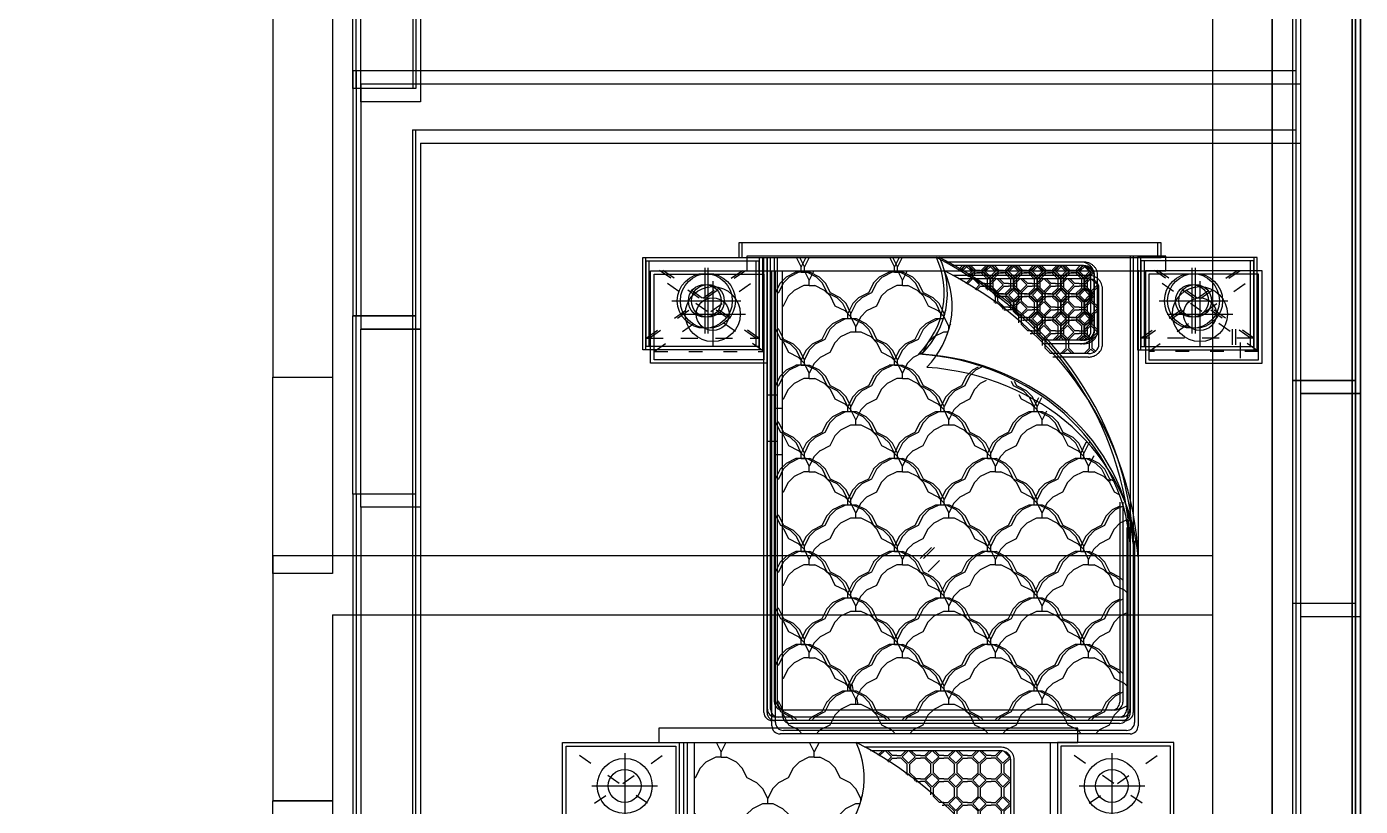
# Model space of a CAD drawing. Header units: inches. Extents: x -3340 to 11630, y -237 to 1425.
# Drawn here: x 133 to 312.5, y 1045.2 to 1150.1 of the extents above; entities that cross this region are included whole.
import ezdxf

# ---------------------------------------------------------------- set-up
doc = ezdxf.new("R2010")
doc.units = ezdxf.units.IN
doc.header["$MEASUREMENT"] = 0
doc.linetypes.add('ACAD_ISO03W100', pattern=[30, 12, -18])

# ---------------------------------------------------------------- blocks, each defined once
blk = doc.blocks.new('A$C029D5C69')
for p, q in [((0.4164, 2.0693), (0.4164, 2.0066)), ((2.2315, 2.0693), (0.4164, 2.0693)), ((2.2315, 2.0066), (2.2315, 2.0693)), ((0, 1.606), (0, 2.0066)), ((0, 2.0066), (0.505, 2.0066)), ((0.0151, 1.6211), (0.0151, 1.9915)), ((0.0151, 1.9915), (0.4899, 1.9915)), ((0.4164, 2.0066), (2.2315, 2.0066)), ((0.4899, 1.9915), (0.4899, 1.6211)), ((0.505, 2.0066), (0.505, 1.606)), ((0.5252, 0.0351), (0.5252, 2.0066)), ((0.5403, 0.0502), (0.5403, 2.0066)), ((0.5706, 0.0805), (0.5706, 2.0066)), ((0.6869, 1.966), (0.6666, 2.0066)), ((0.7072, 2.0066), (0.6869, 1.966)), ((0.6869, 1.9425), (0.6869, 1.966)), ((0.6869, 1.9425), (0.6869, 1.966)), ((1.0902, 1.966), (1.0699, 2.0066)), ((1.1106, 2.0066), (1.0902, 1.966)), ((1.0902, 1.9425), (1.0902, 1.966)), ((1.0902, 1.9425), (1.0902, 1.966)), ((1.8954, 1.9865), (1.3081, 1.9865)), ((1.8954, 1.9713), (1.3339, 1.9713)), ((1.3849, 1.9713), (1.3656, 1.952)), ((1.3945, 1.9713), (1.3714, 1.9483)), ((1.4249, 1.945), (1.3986, 1.9713)), ((1.4288, 1.9507), (1.4081, 1.9713)), ((1.487, 1.9713), (1.4664, 1.9507)), ((1.4966, 1.9713), (1.4703, 1.945)), ((1.527, 1.945), (1.5007, 1.9713)), ((1.5309, 1.9507), (1.5102, 1.9713)), ((1.5891, 1.9713), (1.5685, 1.9507)), ((1.5987, 1.9713), (1.5724, 1.945)), ((1.6291, 1.945), (1.6028, 1.9713)), ((1.633, 1.9507), (1.6123, 1.9713)), ((1.6912, 1.9713), (1.6706, 1.9507)), ((1.7008, 1.9713), (1.6745, 1.945)), ((1.7312, 1.945), (1.7049, 1.9713)), ((1.7351, 1.9507), (1.7144, 1.9713)), ((1.7933, 1.9713), (1.7727, 1.9507)), ((1.8029, 1.9713), (1.7766, 1.945)), ((1.8333, 1.945), (1.807, 1.9713)), ((1.8372, 1.9507), (1.8165, 1.9713)), ((1.8954, 1.9713), (1.8748, 1.9507)), ((1.9043, 1.9707), (1.8787, 1.945)), ((1.9354, 1.945), (1.9114, 1.969)), ((2.1114, 2.0087), (2.1114, 0.0351)), ((2.6479, 2.0066), (2.1429, 2.0066)), ((2.1429, 2.0066), (2.1429, 1.606)), ((2.6328, 1.9915), (2.158, 1.9915)), ((2.158, 1.9915), (2.158, 1.6211)), ((2.6328, 1.6211), (2.6328, 1.9915)), ((2.6479, 1.606), (2.6479, 2.0066)), ((0.2689, 1.9609), (0.2689, 1.6764)), ((0.621, 1.9213), (0.5955, 1.8958)), ((0.6634, 1.9425), (0.621, 1.9213)), ((0.6634, 1.9425), (0.621, 1.9213)), ((0.6869, 1.9425), (0.6634, 1.9425)), ((0.6869, 1.9425), (0.7104, 1.9425)), ((0.7528, 1.9213), (0.7104, 1.9425)), ((0.7528, 1.9213), (0.7104, 1.9425)), ((0.7783, 1.8958), (0.7528, 1.9213)), ((1.0243, 1.9213), (0.9988, 1.8958)), ((1.0668, 1.9425), (1.0244, 1.9213)), ((1.0668, 1.9425), (1.0244, 1.9213)), ((1.0902, 1.9425), (1.0668, 1.9425)), ((1.0902, 1.9425), (1.1137, 1.9425)), ((1.1561, 1.9213), (1.1137, 1.9425)), ((1.1561, 1.9213), (1.1137, 1.9425)), ((1.1816, 1.8958), (1.1561, 1.9213)), ((1.4249, 1.945), (1.4059, 1.926)), ((1.4288, 1.9394), (1.4116, 1.9222)), ((1.4476, 1.9507), (1.4288, 1.9507)), ((1.4288, 1.9393), (1.4476, 1.9393)), ((1.4476, 1.9507), (1.4664, 1.9507)), ((1.4664, 1.9393), (1.4476, 1.9393)), ((1.493, 1.9128), (1.4664, 1.9394)), ((1.4986, 1.9167), (1.4703, 1.945)), ((1.493, 1.8752), (1.493, 1.9128)), ((1.527, 1.945), (1.4986, 1.9167)), ((1.5309, 1.9394), (1.5043, 1.9128)), ((1.5043, 1.8752), (1.5043, 1.9128)), ((1.5497, 1.9507), (1.5309, 1.9507)), ((1.5309, 1.9393), (1.5497, 1.9393)), ((1.5497, 1.9507), (1.5685, 1.9507)), ((1.5685, 1.9393), (1.5497, 1.9393)), ((1.595, 1.9128), (1.5685, 1.9394)), ((1.6007, 1.9167), (1.5724, 1.945)), ((1.595, 1.8752), (1.595, 1.9128)), ((1.6291, 1.945), (1.6007, 1.9167)), ((1.633, 1.9394), (1.6064, 1.9128)), ((1.6064, 1.8752), (1.6064, 1.9128)), ((1.6518, 1.9507), (1.633, 1.9507)), ((1.633, 1.9393), (1.6518, 1.9393)), ((1.6518, 1.9507), (1.6706, 1.9507)), ((1.6706, 1.9393), (1.6518, 1.9393)), ((1.6971, 1.9128), (1.6706, 1.9394)), ((1.7028, 1.9167), (1.6745, 1.945)), ((1.6971, 1.8752), (1.6971, 1.9128)), ((1.7312, 1.945), (1.7028, 1.9167)), ((1.7351, 1.9394), (1.7085, 1.9128)), ((1.7085, 1.8752), (1.7085, 1.9128)), ((1.7539, 1.9507), (1.7351, 1.9507)), ((1.7351, 1.9393), (1.7539, 1.9393)), ((1.7539, 1.9507), (1.7727, 1.9507)), ((1.7727, 1.9393), (1.7539, 1.9393)), ((1.7992, 1.9128), (1.7727, 1.9394)), ((1.8049, 1.9167), (1.7766, 1.945)), ((1.7992, 1.8752), (1.7992, 1.9128)), ((1.8333, 1.945), (1.8049, 1.9167)), ((1.8372, 1.9394), (1.8106, 1.9128)), ((1.8106, 1.8752), (1.8106, 1.9128)), ((1.856, 1.9507), (1.8372, 1.9507)), ((1.8372, 1.9393), (1.856, 1.9393)), ((1.856, 1.9507), (1.8748, 1.9507)), ((1.8748, 1.9393), (1.856, 1.9393)), ((1.9013, 1.9128), (1.8748, 1.9394)), ((1.907, 1.9167), (1.8787, 1.945)), ((1.9013, 1.8752), (1.9013, 1.9128)), ((1.9354, 1.945), (1.907, 1.9167)), ((1.9393, 1.9394), (1.9127, 1.9128)), ((1.9127, 1.8752), (1.9127, 1.9128)), ((1.9393, 1.9393), (1.9404, 1.9393)), ((1.9414, 1.688), (1.9414, 1.931)), ((1.9565, 1.688), (1.9565, 1.931)), ((2.379, 1.9609), (2.379, 1.6764)), ((0.5743, 1.8534), (0.5706, 1.8515)), ((0.5743, 1.8534), (0.5706, 1.8515)), ((0.5955, 1.8958), (0.5743, 1.8534)), ((0.7995, 1.8534), (0.7783, 1.8958)), ((0.8419, 1.8322), (0.7995, 1.8534)), ((0.8419, 1.8322), (0.7995, 1.8534)), ((0.9777, 1.8534), (0.9353, 1.8322)), ((0.9777, 1.8534), (0.9353, 1.8322)), ((0.9989, 1.8958), (0.9777, 1.8534)), ((1.2028, 1.8534), (1.1816, 1.8958)), ((1.2452, 1.8322), (1.2028, 1.8534)), ((1.2452, 1.8322), (1.2028, 1.8534)), ((1.493, 1.8752), (1.4867, 1.869)), ((1.4986, 1.8713), (1.4922, 1.8648)), ((1.527, 1.8429), (1.4986, 1.8713)), ((1.5309, 1.8486), (1.5043, 1.8752)), ((1.5497, 1.8486), (1.5309, 1.8486)), ((1.5497, 1.8486), (1.5685, 1.8486)), ((1.595, 1.8752), (1.5685, 1.8486)), ((1.6007, 1.8713), (1.5724, 1.8429)), ((1.6291, 1.8429), (1.6007, 1.8713)), ((1.633, 1.8486), (1.6064, 1.8752)), ((1.6518, 1.8486), (1.633, 1.8486)), ((1.6518, 1.8486), (1.6706, 1.8486)), ((1.6971, 1.8752), (1.6706, 1.8486)), ((1.7028, 1.8713), (1.6745, 1.8429)), ((1.7312, 1.8429), (1.7028, 1.8713)), ((1.7351, 1.8486), (1.7085, 1.8752)), ((1.7539, 1.8486), (1.7351, 1.8486)), ((1.7539, 1.8486), (1.7727, 1.8486)), ((1.7992, 1.8752), (1.7727, 1.8486)), ((1.8049, 1.8713), (1.7766, 1.8429)), ((1.8333, 1.8429), (1.8049, 1.8713)), ((1.8372, 1.8486), (1.8106, 1.8752)), ((1.856, 1.8486), (1.8372, 1.8486)), ((1.856, 1.8486), (1.8748, 1.8486)), ((1.9013, 1.8752), (1.8748, 1.8486)), ((1.907, 1.8713), (1.8787, 1.8429)), ((1.9354, 1.8429), (1.907, 1.8713)), ((1.9393, 1.8486), (1.9127, 1.8752)), ((1.9414, 1.8486), (1.9393, 1.8486)), ((0.1267, 1.8186), (0.4111, 1.8186)), ((0.8674, 1.8067), (0.8419, 1.8322)), ((0.8886, 1.7643), (0.8674, 1.8067)), ((0.9098, 1.8067), (0.8886, 1.7643)), ((0.9352, 1.8322), (0.9097, 1.8067)), ((1.2707, 1.8067), (1.2452, 1.8322)), ((1.2919, 1.7643), (1.2707, 1.8067)), ((1.527, 1.8429), (1.5242, 1.8401)), ((1.5309, 1.8373), (1.5295, 1.8359)), ((1.5309, 1.8373), (1.5497, 1.8373)), ((1.5685, 1.8373), (1.5497, 1.8373)), ((1.595, 1.8107), (1.5685, 1.8373)), ((1.6007, 1.8146), (1.5724, 1.8429)), ((1.595, 1.7806), (1.595, 1.8107)), ((1.6291, 1.8429), (1.6007, 1.8146)), ((1.633, 1.8373), (1.6064, 1.8107)), ((1.6064, 1.7731), (1.6064, 1.8107)), ((1.633, 1.8373), (1.6518, 1.8373)), ((1.6706, 1.8373), (1.6518, 1.8373)), ((1.6971, 1.8107), (1.6706, 1.8373)), ((1.7028, 1.8146), (1.6745, 1.8429)), ((1.6971, 1.7731), (1.6971, 1.8107)), ((1.7312, 1.8429), (1.7028, 1.8146)), ((1.7351, 1.8373), (1.7085, 1.8107)), ((1.7085, 1.7731), (1.7085, 1.8107)), ((1.7351, 1.8373), (1.7539, 1.8373)), ((1.7727, 1.8373), (1.7539, 1.8373)), ((1.7992, 1.8107), (1.7727, 1.8373)), ((1.8049, 1.8146), (1.7766, 1.8429)), ((1.7992, 1.7731), (1.7992, 1.8107)), ((1.8333, 1.8429), (1.8049, 1.8146)), ((1.8372, 1.8373), (1.8106, 1.8107)), ((1.8106, 1.7731), (1.8106, 1.8107)), ((1.8372, 1.8373), (1.856, 1.8373)), ((1.8748, 1.8373), (1.856, 1.8373)), ((1.9013, 1.8107), (1.8748, 1.8373)), ((1.907, 1.8146), (1.8787, 1.8429)), ((1.9013, 1.7731), (1.9013, 1.8107)), ((1.9354, 1.8429), (1.907, 1.8146)), ((1.9393, 1.8373), (1.9127, 1.8107)), ((1.9127, 1.7731), (1.9127, 1.8107)), ((1.9393, 1.8373), (1.9414, 1.8373)), ((2.2367, 1.8186), (2.5212, 1.8186)), ((0.8651, 1.7408), (0.8227, 1.7196)), ((0.8651, 1.7408), (0.8227, 1.7196)), ((0.912, 1.7408), (0.8651, 1.7408)), ((0.8886, 1.7408), (0.8886, 1.7643)), ((0.9544, 1.7196), (0.912, 1.7408)), ((0.9544, 1.7196), (0.912, 1.7408)), ((1.2684, 1.7408), (1.226, 1.7196)), ((1.2684, 1.7408), (1.226, 1.7196)), ((1.2885, 1.7408), (1.2684, 1.7408)), ((1.2981, 1.7768), (1.2919, 1.7643)), ((1.2919, 1.7519), (1.2919, 1.7643)), ((1.633, 1.7465), (1.6064, 1.7731)), ((1.6518, 1.7465), (1.633, 1.7465)), ((1.6443, 1.7352), (1.6518, 1.7352)), ((1.6518, 1.7465), (1.6706, 1.7465)), ((1.6706, 1.7352), (1.6518, 1.7352)), ((1.6971, 1.7731), (1.6706, 1.7465)), ((1.6971, 1.7086), (1.6706, 1.7352)), ((1.7028, 1.7692), (1.6745, 1.7408)), ((1.7028, 1.7125), (1.6745, 1.7408)), ((1.7312, 1.7408), (1.7028, 1.7692)), ((1.7312, 1.7408), (1.7028, 1.7125)), ((1.7351, 1.7465), (1.7085, 1.7731)), ((1.7351, 1.7352), (1.7085, 1.7086)), ((1.7539, 1.7465), (1.7351, 1.7465)), ((1.7351, 1.7352), (1.7539, 1.7352)), ((1.7539, 1.7465), (1.7727, 1.7465)), ((1.7727, 1.7352), (1.7539, 1.7352)), ((1.7992, 1.7731), (1.7727, 1.7465)), ((1.7992, 1.7086), (1.7727, 1.7352)), ((1.8049, 1.7692), (1.7766, 1.7408)), ((1.8049, 1.7125), (1.7766, 1.7408)), ((1.8333, 1.7408), (1.8049, 1.7692)), ((1.8333, 1.7408), (1.8049, 1.7125)), ((1.8372, 1.7465), (1.8106, 1.7731)), ((1.8372, 1.7352), (1.8106, 1.7086)), ((1.856, 1.7465), (1.8372, 1.7465)), ((1.8372, 1.7352), (1.856, 1.7352)), ((1.856, 1.7465), (1.8748, 1.7465)), ((1.8748, 1.7352), (1.856, 1.7352)), ((1.9013, 1.7731), (1.8748, 1.7465)), ((1.9013, 1.7086), (1.8748, 1.7352)), ((1.907, 1.7692), (1.8787, 1.7408)), ((1.907, 1.7125), (1.8787, 1.7408)), ((1.9354, 1.7408), (1.907, 1.7692)), ((1.9354, 1.7408), (1.907, 1.7125)), ((1.9393, 1.7465), (1.9127, 1.7731)), ((1.9393, 1.7352), (1.9127, 1.7086)), ((1.9414, 1.7465), (1.9393, 1.7465)), ((1.9393, 1.7352), (1.9414, 1.7352)), ((0.5766, 1.6941), (0.5706, 1.7002)), ((0.5978, 1.6517), (0.5766, 1.6941)), ((0.7972, 1.6941), (0.776, 1.6517)), ((0.8227, 1.7196), (0.7972, 1.6941)), ((0.98, 1.6941), (0.9545, 1.7196)), ((1.0011, 1.6517), (0.9799, 1.6941)), ((1.2005, 1.6941), (1.1793, 1.6517)), ((1.226, 1.7196), (1.2005, 1.6941)), ((1.6971, 1.682), (1.6971, 1.7086)), ((1.7085, 1.671), (1.7085, 1.7086)), ((1.7992, 1.671), (1.7992, 1.7086)), ((1.8106, 1.671), (1.8106, 1.7086)), ((1.9013, 1.671), (1.9013, 1.7086)), ((1.9127, 1.671), (1.9127, 1.7086)), ((2.5551, 1.6275), (2.5551, 1.696)), ((0.4899, 1.6211), (0.0151, 1.6211)), ((0.6402, 1.6305), (0.5978, 1.6517)), ((0.6402, 1.6305), (0.5978, 1.6517)), ((0.6657, 1.605), (0.6402, 1.6305)), ((0.7336, 1.6305), (0.7081, 1.605)), ((0.776, 1.6517), (0.7336, 1.6305)), ((0.776, 1.6517), (0.7336, 1.6305)), ((1.0435, 1.6305), (1.0011, 1.6517)), ((1.0435, 1.6305), (1.0011, 1.6517)), ((1.0691, 1.605), (1.0436, 1.6305)), ((1.1369, 1.6305), (1.1114, 1.605)), ((1.1793, 1.6517), (1.1369, 1.6305)), ((1.1793, 1.6517), (1.1369, 1.6305)), ((1.7318, 1.6477), (1.7085, 1.671)), ((1.8961, 1.6477), (1.7289, 1.6477)), ((1.8961, 1.6325), (1.7422, 1.6325)), ((1.7992, 1.671), (1.7759, 1.6477)), ((1.8049, 1.6671), (1.7855, 1.6477)), ((1.8244, 1.6477), (1.8049, 1.6671)), ((1.8339, 1.6477), (1.8106, 1.671)), ((1.9013, 1.671), (1.878, 1.6477)), ((1.907, 1.6671), (1.8876, 1.6477)), ((1.9202, 1.6539), (1.907, 1.6671)), ((1.926, 1.6577), (1.9127, 1.671)), ((2.158, 1.6211), (2.6328, 1.6211)), ((0.505, 1.606), (0, 1.606)), ((0.6869, 1.5626), (0.6657, 1.605)), ((0.7081, 1.605), (0.6869, 1.5626)), ((0.6869, 1.5392), (0.6869, 1.5626)), ((0.6869, 1.5392), (0.6869, 1.5626)), ((1.0902, 1.5626), (1.069, 1.605)), ((1.1114, 1.605), (1.0902, 1.5626)), ((1.0902, 1.5392), (1.0902, 1.5626)), ((1.0902, 1.5392), (1.0902, 1.5626)), ((2.1429, 1.606), (2.6479, 1.606)), ((0.621, 1.5179), (0.5955, 1.4924)), ((0.6634, 1.5391), (0.621, 1.5179)), ((0.6634, 1.5391), (0.621, 1.5179)), ((0.6869, 1.5392), (0.6634, 1.5392)), ((0.6869, 1.5392), (0.7104, 1.5392)), ((0.7528, 1.5179), (0.7104, 1.5391)), ((0.7528, 1.5179), (0.7104, 1.5391)), ((0.7783, 1.4924), (0.7528, 1.5179)), ((1.0243, 1.5179), (0.9988, 1.4924)), ((1.0668, 1.5391), (1.0244, 1.5179)), ((1.0668, 1.5391), (1.0244, 1.5179)), ((1.0902, 1.5392), (1.0668, 1.5392)), ((1.0902, 1.5392), (1.1137, 1.5392)), ((1.1561, 1.5179), (1.1137, 1.5391)), ((1.1561, 1.5179), (1.1137, 1.5391)), ((1.1816, 1.4924), (1.1561, 1.5179)), ((1.4277, 1.5179), (1.4022, 1.4924)), ((1.4534, 1.5308), (1.4277, 1.5179)), ((1.4534, 1.5308), (1.4277, 1.5179)), ((0.5743, 1.45), (0.5706, 1.4481)), ((0.5743, 1.45), (0.5706, 1.4481)), ((0.5955, 1.4925), (0.5743, 1.4501)), ((0.7995, 1.4501), (0.7783, 1.4925)), ((0.8419, 1.4288), (0.7995, 1.45)), ((0.8419, 1.4288), (0.7995, 1.45)), ((0.9777, 1.45), (0.9353, 1.4288)), ((0.9777, 1.45), (0.9353, 1.4288)), ((0.9989, 1.4925), (0.9777, 1.4501)), ((1.2028, 1.4501), (1.1816, 1.4925)), ((1.2452, 1.4288), (1.2028, 1.45)), ((1.2452, 1.4288), (1.2028, 1.45)), ((1.381, 1.45), (1.3386, 1.4288)), ((1.381, 1.45), (1.3386, 1.4288)), ((1.4022, 1.4925), (1.381, 1.4501)), ((1.6062, 1.4501), (1.5966, 1.4692)), ((1.6486, 1.4288), (1.6062, 1.45)), ((1.6486, 1.4288), (1.6062, 1.45)), ((0.5403, 1.4117), (0.5706, 1.4117)), ((0.8674, 1.4033), (0.8419, 1.4288)), ((0.8886, 1.361), (0.8674, 1.4034)), ((0.9098, 1.4034), (0.8886, 1.361)), ((0.9352, 1.4288), (0.9097, 1.4033)), ((1.2707, 1.4033), (1.2452, 1.4288)), ((1.2919, 1.361), (1.2707, 1.4034)), ((1.3131, 1.4034), (1.2919, 1.361)), ((1.3386, 1.4288), (1.3131, 1.4033)), ((1.6741, 1.4033), (1.6486, 1.4288)), ((1.6953, 1.361), (1.6741, 1.4034)), ((1.714, 1.3984), (1.6953, 1.361)), ((0.8651, 1.3374), (0.8227, 1.3162)), ((0.8651, 1.3374), (0.8227, 1.3162)), ((0.912, 1.3375), (0.8651, 1.3375)), ((0.8886, 1.3375), (0.8886, 1.3609)), ((0.9544, 1.3162), (0.912, 1.3374)), ((0.9544, 1.3162), (0.912, 1.3374)), ((1.2684, 1.3374), (1.226, 1.3162)), ((1.2684, 1.3374), (1.226, 1.3162)), ((1.3154, 1.3375), (1.2684, 1.3375)), ((1.2919, 1.3375), (1.2919, 1.3609)), ((1.3578, 1.3162), (1.3154, 1.3374)), ((1.3578, 1.3162), (1.3154, 1.3374)), ((1.6718, 1.3374), (1.6294, 1.3162)), ((1.6718, 1.3374), (1.6294, 1.3162)), ((1.7187, 1.3375), (1.6718, 1.3375)), ((1.6953, 1.3375), (1.6953, 1.3609)), ((1.7611, 1.3162), (1.7187, 1.3374)), ((1.7611, 1.3162), (1.7187, 1.3374)), ((0.5766, 1.2908), (0.5706, 1.2968)), ((0.5978, 1.2484), (0.5766, 1.2908)), ((0.7972, 1.2908), (0.776, 1.2484)), ((0.8227, 1.3163), (0.7972, 1.2908)), ((0.98, 1.2908), (0.9545, 1.3163)), ((1.0011, 1.2484), (0.9799, 1.2908)), ((1.2005, 1.2908), (1.1793, 1.2484)), ((1.226, 1.3163), (1.2005, 1.2908)), ((1.3833, 1.2908), (1.3578, 1.3163)), ((1.4045, 1.2484), (1.3833, 1.2908)), ((1.6039, 1.2908), (1.5827, 1.2484)), ((1.6294, 1.3163), (1.6039, 1.2908)), ((1.7867, 1.2908), (1.7611, 1.3163)), ((1.8078, 1.2484), (1.7866, 1.2908)), ((0.6402, 1.2271), (0.5978, 1.2483)), ((0.6402, 1.2271), (0.5978, 1.2483)), ((0.6657, 1.2017), (0.6402, 1.2272)), ((0.7336, 1.2272), (0.7081, 1.2017)), ((0.776, 1.2483), (0.7336, 1.2271)), ((0.776, 1.2483), (0.7336, 1.2271)), ((1.0435, 1.2271), (1.0011, 1.2483)), ((1.0435, 1.2271), (1.0011, 1.2483)), ((1.0691, 1.2017), (1.0436, 1.2272)), ((1.1369, 1.2272), (1.1114, 1.2017)), ((1.1793, 1.2483), (1.1369, 1.2271)), ((1.1793, 1.2483), (1.1369, 1.2271)), ((1.4469, 1.2271), (1.4045, 1.2483)), ((1.4469, 1.2271), (1.4045, 1.2483)), ((1.4724, 1.2017), (1.4469, 1.2272)), ((1.5403, 1.2272), (1.5148, 1.2017)), ((1.5827, 1.2483), (1.5403, 1.2271)), ((1.5827, 1.2483), (1.5403, 1.2271)), ((1.8502, 1.2271), (1.8078, 1.2483)), ((1.8502, 1.2271), (1.8078, 1.2483)), ((1.8758, 1.2017), (1.8503, 1.2272)), ((0.5403, 1.21), (0.5706, 1.21)), ((0.6869, 1.1593), (0.6657, 1.2017)), ((0.7081, 1.2017), (0.6869, 1.1593)), ((0.6869, 1.1358), (0.6869, 1.1593)), ((0.6869, 1.1358), (0.6869, 1.1593)), ((1.0902, 1.1593), (1.069, 1.2017)), ((1.1114, 1.2017), (1.0902, 1.1593)), ((1.0902, 1.1358), (1.0902, 1.1593)), ((1.0902, 1.1358), (1.0902, 1.1593)), ((1.4936, 1.1593), (1.4724, 1.2017)), ((1.5148, 1.2017), (1.4936, 1.1593)), ((1.4936, 1.1358), (1.4936, 1.1593)), ((1.4936, 1.1358), (1.4936, 1.1593)), ((1.8969, 1.1593), (1.8757, 1.2017)), ((1.9181, 1.2017), (1.8969, 1.1593)), ((1.8969, 1.1358), (1.8969, 1.1593)), ((1.8969, 1.1358), (1.8969, 1.1593)), ((1.9215, 1.2051), (1.9181, 1.2017)), ((0.621, 1.1146), (0.5955, 1.0891)), ((0.6634, 1.1358), (0.621, 1.1146)), ((0.6634, 1.1358), (0.621, 1.1146)), ((0.6869, 1.1358), (0.6634, 1.1358)), ((0.6869, 1.1358), (0.7104, 1.1358)), ((0.7528, 1.1146), (0.7104, 1.1358)), ((0.7528, 1.1146), (0.7104, 1.1358)), ((0.7783, 1.0891), (0.7528, 1.1146)), ((1.0243, 1.1146), (0.9988, 1.0891)), ((1.0668, 1.1358), (1.0244, 1.1146)), ((1.0668, 1.1358), (1.0244, 1.1146)), ((1.0902, 1.1358), (1.0668, 1.1358)), ((1.0902, 1.1358), (1.1137, 1.1358)), ((1.1561, 1.1146), (1.1137, 1.1358)), ((1.1561, 1.1146), (1.1137, 1.1358)), ((1.1816, 1.0891), (1.1561, 1.1146)), ((1.4277, 1.1146), (1.4022, 1.0891)), ((1.4701, 1.1358), (1.4277, 1.1146)), ((1.4701, 1.1358), (1.4277, 1.1146)), ((1.4936, 1.1358), (1.4701, 1.1358)), ((1.4936, 1.1358), (1.5171, 1.1358)), ((1.5595, 1.1146), (1.5171, 1.1358)), ((1.5595, 1.1146), (1.5171, 1.1358)), ((1.585, 1.0891), (1.5595, 1.1146)), ((1.831, 1.1146), (1.8055, 1.0891)), ((1.8735, 1.1358), (1.8311, 1.1146)), ((1.8735, 1.1358), (1.8311, 1.1146)), ((1.8969, 1.1358), (1.8735, 1.1358)), ((1.8969, 1.1358), (1.9204, 1.1358)), ((1.9628, 1.1146), (1.9204, 1.1358)), ((1.9628, 1.1146), (1.9204, 1.1358)), ((1.9883, 1.0891), (1.9628, 1.1146)), ((0.5743, 1.0467), (0.5706, 1.0448)), ((0.5743, 1.0467), (0.5706, 1.0448)), ((0.5955, 1.0891), (0.5743, 1.0467)), ((0.7995, 1.0467), (0.7783, 1.0891)), ((0.8419, 1.0255), (0.7995, 1.0467)), ((0.8419, 1.0255), (0.7995, 1.0467)), ((0.9777, 1.0467), (0.9353, 1.0255)), ((0.9777, 1.0467), (0.9353, 1.0255)), ((0.9989, 1.0891), (0.9777, 1.0467)), ((1.2028, 1.0467), (1.1816, 1.0891)), ((1.2452, 1.0255), (1.2028, 1.0467)), ((1.2452, 1.0255), (1.2028, 1.0467)), ((1.381, 1.0467), (1.3386, 1.0255)), ((1.381, 1.0467), (1.3386, 1.0255)), ((1.4022, 1.0891), (1.381, 1.0467)), ((1.6062, 1.0467), (1.585, 1.0891)), ((1.6486, 1.0255), (1.6062, 1.0467)), ((1.6486, 1.0255), (1.6062, 1.0467)), ((1.7844, 1.0467), (1.742, 1.0255)), ((1.7844, 1.0467), (1.742, 1.0255)), ((1.8056, 1.0891), (1.7844, 1.0467)), ((2.0095, 1.0467), (1.9883, 1.0891)), ((2.0276, 1.0376), (2.0095, 1.0467)), ((2.0276, 1.0376), (2.0095, 1.0467)), ((0.8674, 1), (0.8419, 1.0255)), ((0.8886, 0.9576), (0.8674, 1)), ((0.9098, 1), (0.8886, 0.9576)), ((0.9352, 1.0255), (0.9097, 1)), ((1.2707, 1), (1.2452, 1.0255)), ((1.2919, 0.9576), (1.2707, 1)), ((1.3131, 1), (1.2919, 0.9576)), ((1.3386, 1.0255), (1.3131, 1)), ((1.6741, 1), (1.6486, 1.0255)), ((1.6953, 0.9576), (1.6741, 1)), ((1.7165, 1), (1.6953, 0.9576)), ((1.7419, 1.0255), (1.7164, 1)), ((0.8651, 0.9341), (0.8227, 0.9129)), ((0.8651, 0.9341), (0.8227, 0.9129)), ((0.912, 0.9341), (0.8651, 0.9341)), ((0.8886, 0.9341), (0.8886, 0.9576)), ((0.9544, 0.9129), (0.912, 0.9341)), ((0.9544, 0.9129), (0.912, 0.9341)), ((1.2684, 0.9341), (1.226, 0.9129)), ((1.2684, 0.9341), (1.226, 0.9129)), ((1.3154, 0.9341), (1.2684, 0.9341)), ((1.2919, 0.9341), (1.2919, 0.9576)), ((1.3578, 0.9129), (1.3154, 0.9341)), ((1.3578, 0.9129), (1.3154, 0.9341)), ((1.6718, 0.9341), (1.6294, 0.9129)), ((1.6718, 0.9341), (1.6294, 0.9129)), ((1.7187, 0.9341), (1.6718, 0.9341)), ((1.6953, 0.9341), (1.6953, 0.9576)), ((1.7611, 0.9129), (1.7187, 0.9341)), ((1.7611, 0.9129), (1.7187, 0.9341)), ((2.066, 0.9295), (2.0327, 0.9129)), ((2.066, 0.9295), (2.0327, 0.9129)), ((2.066, 0.9457), (2.066, 0.0805)), ((0.5766, 0.8874), (0.5706, 0.8935)), ((0.5978, 0.845), (0.5766, 0.8874)), ((0.7972, 0.8874), (0.776, 0.845)), ((0.8227, 0.9129), (0.7972, 0.8874)), ((0.98, 0.8874), (0.9545, 0.9129)), ((1.0011, 0.845), (0.9799, 0.8874)), ((1.2005, 0.8874), (1.1793, 0.845)), ((1.226, 0.9129), (1.2005, 0.8874)), ((1.3833, 0.8874), (1.3578, 0.9129)), ((1.4045, 0.845), (1.3833, 0.8874)), ((1.6039, 0.8874), (1.5827, 0.845)), ((1.6294, 0.9129), (1.6039, 0.8874)), ((1.7867, 0.8874), (1.7611, 0.9129)), ((1.8078, 0.845), (1.7866, 0.8874)), ((2.0072, 0.8874), (1.986, 0.845)), ((2.0327, 0.9129), (2.0072, 0.8874)), ((0.6402, 0.8238), (0.5978, 0.845)), ((0.6402, 0.8238), (0.5978, 0.845)), ((0.6657, 0.7983), (0.6402, 0.8238)), ((0.7336, 0.8238), (0.7081, 0.7983)), ((0.776, 0.845), (0.7336, 0.8238)), ((0.776, 0.845), (0.7336, 0.8238)), ((1.0435, 0.8238), (1.0011, 0.845)), ((1.0435, 0.8238), (1.0011, 0.845)), ((1.0691, 0.7983), (1.0436, 0.8238)), ((1.1369, 0.8238), (1.1114, 0.7983)), ((1.1793, 0.845), (1.1369, 0.8238)), ((1.1793, 0.845), (1.1369, 0.8238)), ((1.4469, 0.8238), (1.4045, 0.845)), ((1.4469, 0.8238), (1.4045, 0.845)), ((1.4724, 0.7983), (1.4469, 0.8238)), ((1.5403, 0.8238), (1.5148, 0.7983)), ((1.5827, 0.845), (1.5403, 0.8238)), ((1.5827, 0.845), (1.5403, 0.8238)), ((1.8502, 0.8238), (1.8078, 0.845)), ((1.8502, 0.8238), (1.8078, 0.845)), ((1.8758, 0.7983), (1.8503, 0.8238)), ((1.9436, 0.8238), (1.9181, 0.7983)), ((1.986, 0.845), (1.9436, 0.8238)), ((1.986, 0.845), (1.9436, 0.8238)), ((2.0962, 0.8369), (2.0962, 0.0502)), ((0.6869, 0.7559), (0.6657, 0.7983)), ((0.7081, 0.7983), (0.6869, 0.7559)), ((0.6869, 0.7325), (0.6869, 0.7559)), ((0.6869, 0.7325), (0.6869, 0.7559)), ((1.0902, 0.7559), (1.069, 0.7983)), ((1.1114, 0.7983), (1.0902, 0.7559)), ((1.0902, 0.7325), (1.0902, 0.7559)), ((1.0902, 0.7325), (1.0902, 0.7559)), ((1.4936, 0.7559), (1.4724, 0.7983)), ((1.5148, 0.7983), (1.4936, 0.7559)), ((1.4936, 0.7325), (1.4936, 0.7559)), ((1.4936, 0.7325), (1.4936, 0.7559)), ((1.8969, 0.7559), (1.8757, 0.7983)), ((1.9181, 0.7983), (1.8969, 0.7559)), ((1.8969, 0.7325), (1.8969, 0.7559)), ((1.8969, 0.7325), (1.8969, 0.7559)), ((0.621, 0.7113), (0.5955, 0.6858)), ((0.6634, 0.7324), (0.621, 0.7112)), ((0.6634, 0.7324), (0.621, 0.7112)), ((0.6869, 0.7325), (0.6634, 0.7325)), ((0.6869, 0.7325), (0.7104, 0.7325)), ((0.7528, 0.7112), (0.7104, 0.7324)), ((0.7528, 0.7112), (0.7104, 0.7324)), ((0.7783, 0.6858), (0.7528, 0.7113)), ((1.0243, 0.7113), (0.9988, 0.6858)), ((1.0668, 0.7324), (1.0244, 0.7112)), ((1.0668, 0.7324), (1.0244, 0.7112)), ((1.0902, 0.7325), (1.0668, 0.7325)), ((1.0902, 0.7325), (1.1137, 0.7325)), ((1.1561, 0.7112), (1.1137, 0.7324)), ((1.1561, 0.7112), (1.1137, 0.7324)), ((1.1816, 0.6858), (1.1561, 0.7113)), ((1.2024, 0.7028), (1.2503, 0.7507)), ((1.4277, 0.7113), (1.4022, 0.6858)), ((1.4701, 0.7324), (1.4277, 0.7112)), ((1.4701, 0.7324), (1.4277, 0.7112)), ((1.4936, 0.7325), (1.4701, 0.7325)), ((1.4936, 0.7325), (1.5171, 0.7325)), ((1.5595, 0.7112), (1.5171, 0.7324)), ((1.5595, 0.7112), (1.5171, 0.7324)), ((1.585, 0.6858), (1.5595, 0.7113)), ((1.831, 0.7113), (1.8055, 0.6858)), ((1.8735, 0.7324), (1.8311, 0.7112)), ((1.8735, 0.7324), (1.8311, 0.7112)), ((1.8969, 0.7325), (1.8735, 0.7325)), ((1.8969, 0.7325), (1.9204, 0.7325)), ((1.9628, 0.7112), (1.9204, 0.7324)), ((1.9628, 0.7112), (1.9204, 0.7324)), ((1.9883, 0.6858), (1.9628, 0.7113)), ((0.5743, 0.6433), (0.5706, 0.6414)), ((0.5743, 0.6433), (0.5706, 0.6414)), ((0.5955, 0.6858), (0.5743, 0.6434)), ((0.7995, 0.6434), (0.7783, 0.6858)), ((0.8419, 0.6221), (0.7995, 0.6433)), ((0.8419, 0.6221), (0.7995, 0.6433)), ((0.9777, 0.6433), (0.9353, 0.6221)), ((0.9777, 0.6433), (0.9353, 0.6221)), ((0.9989, 0.6858), (0.9777, 0.6434)), ((1.2028, 0.6434), (1.1816, 0.6858)), ((1.2452, 0.6221), (1.2028, 0.6433)), ((1.2452, 0.6221), (1.2028, 0.6433)), ((1.381, 0.6433), (1.3386, 0.6221)), ((1.381, 0.6433), (1.3386, 0.6221)), ((1.4022, 0.6858), (1.381, 0.6434)), ((1.6062, 0.6434), (1.585, 0.6858)), ((1.6486, 0.6221), (1.6062, 0.6433)), ((1.6486, 0.6221), (1.6062, 0.6433)), ((1.7844, 0.6433), (1.742, 0.6221)), ((1.7844, 0.6433), (1.742, 0.6221)), ((1.8056, 0.6858), (1.7844, 0.6434)), ((2.0095, 0.6434), (1.9883, 0.6858)), ((2.0519, 0.6221), (2.0095, 0.6433)), ((2.0519, 0.6221), (2.0095, 0.6433)), ((0.8674, 0.5967), (0.8419, 0.6222)), ((0.8886, 0.5543), (0.8674, 0.5967)), ((0.9098, 0.5967), (0.8886, 0.5543)), ((0.9352, 0.6222), (0.9097, 0.5967)), ((1.2707, 0.5967), (1.2452, 0.6222)), ((1.2919, 0.5543), (1.2707, 0.5967)), ((1.3131, 0.5967), (1.2919, 0.5543)), ((1.3386, 0.6222), (1.3131, 0.5967)), ((1.6741, 0.5967), (1.6486, 0.6222)), ((1.6953, 0.5543), (1.6741, 0.5967)), ((1.7165, 0.5967), (1.6953, 0.5543)), ((1.7419, 0.6222), (1.7164, 0.5967)), ((2.066, 0.6081), (2.0519, 0.6222)), ((0.8651, 0.5308), (0.8227, 0.5096)), ((0.8651, 0.5308), (0.8227, 0.5096)), ((0.912, 0.5308), (0.8651, 0.5308)), ((0.8886, 0.5308), (0.8886, 0.5543)), ((0.9544, 0.5096), (0.912, 0.5308)), ((0.9544, 0.5096), (0.912, 0.5308)), ((1.2684, 0.5308), (1.226, 0.5096)), ((1.2684, 0.5308), (1.226, 0.5096)), ((1.3154, 0.5308), (1.2684, 0.5308)), ((1.2919, 0.5308), (1.2919, 0.5543)), ((1.3578, 0.5096), (1.3154, 0.5308)), ((1.3578, 0.5096), (1.3154, 0.5308)), ((1.6718, 0.5308), (1.6294, 0.5096)), ((1.6718, 0.5308), (1.6294, 0.5096)), ((1.7187, 0.5308), (1.6718, 0.5308)), ((1.6953, 0.5308), (1.6953, 0.5543)), ((1.7611, 0.5096), (1.7187, 0.5308)), ((1.7611, 0.5096), (1.7187, 0.5308)), ((2.066, 0.5262), (2.0327, 0.5096)), ((2.066, 0.5262), (2.0327, 0.5096)), ((0.5766, 0.4841), (0.5706, 0.4901)), ((0.5978, 0.4417), (0.5766, 0.4841)), ((0.7972, 0.4841), (0.776, 0.4417)), ((0.8227, 0.5096), (0.7972, 0.4841)), ((0.98, 0.4841), (0.9545, 0.5096)), ((1.0011, 0.4417), (0.9799, 0.4841)), ((1.2005, 0.4841), (1.1793, 0.4417)), ((1.226, 0.5096), (1.2005, 0.4841)), ((1.3833, 0.4841), (1.3578, 0.5096)), ((1.4045, 0.4417), (1.3833, 0.4841)), ((1.6039, 0.4841), (1.5827, 0.4417)), ((1.6294, 0.5096), (1.6039, 0.4841)), ((1.7867, 0.4841), (1.7611, 0.5096)), ((1.8078, 0.4417), (1.7866, 0.4841)), ((2.0072, 0.4841), (1.986, 0.4417)), ((2.0327, 0.5096), (2.0072, 0.4841)), ((0.6402, 0.4205), (0.5978, 0.4417)), ((0.6402, 0.4205), (0.5978, 0.4417)), ((0.6657, 0.395), (0.6402, 0.4205)), ((0.7336, 0.4205), (0.7081, 0.395)), ((0.776, 0.4417), (0.7336, 0.4205)), ((0.776, 0.4417), (0.7336, 0.4205)), ((1.0435, 0.4205), (1.0011, 0.4417)), ((1.0435, 0.4205), (1.0011, 0.4417)), ((1.0691, 0.395), (1.0436, 0.4205)), ((1.1369, 0.4205), (1.1114, 0.395)), ((1.1793, 0.4417), (1.1369, 0.4205)), ((1.1793, 0.4417), (1.1369, 0.4205)), ((1.4469, 0.4205), (1.4045, 0.4417)), ((1.4469, 0.4205), (1.4045, 0.4417)), ((1.4724, 0.395), (1.4469, 0.4205)), ((1.5403, 0.4205), (1.5148, 0.395)), ((1.5827, 0.4417), (1.5403, 0.4205)), ((1.5827, 0.4417), (1.5403, 0.4205)), ((1.8502, 0.4205), (1.8078, 0.4417)), ((1.8502, 0.4205), (1.8078, 0.4417)), ((1.8758, 0.395), (1.8503, 0.4205)), ((1.9436, 0.4205), (1.9181, 0.395)), ((1.986, 0.4417), (1.9436, 0.4205)), ((1.986, 0.4417), (1.9436, 0.4205)), ((0.6869, 0.3526), (0.6657, 0.395)), ((0.7081, 0.395), (0.6869, 0.3526)), ((0.6869, 0.3291), (0.6869, 0.3526)), ((0.6869, 0.3291), (0.6869, 0.3526)), ((1.0902, 0.3526), (1.069, 0.395)), ((1.1114, 0.395), (1.0902, 0.3526)), ((1.0902, 0.3291), (1.0902, 0.3526)), ((1.0902, 0.3291), (1.0902, 0.3526)), ((1.4936, 0.3526), (1.4724, 0.395)), ((1.5148, 0.395), (1.4936, 0.3526)), ((1.4936, 0.3291), (1.4936, 0.3526)), ((1.4936, 0.3291), (1.4936, 0.3526)), ((1.8969, 0.3526), (1.8757, 0.395)), ((1.9181, 0.395), (1.8969, 0.3526)), ((1.8969, 0.3291), (1.8969, 0.3526)), ((1.8969, 0.3291), (1.8969, 0.3526)), ((0.621, 0.3079), (0.5955, 0.2824)), ((0.6634, 0.3291), (0.621, 0.3079)), ((0.6634, 0.3291), (0.621, 0.3079)), ((0.6869, 0.3291), (0.6634, 0.3291)), ((0.6869, 0.3291), (0.7104, 0.3291)), ((0.7528, 0.3079), (0.7104, 0.3291)), ((0.7528, 0.3079), (0.7104, 0.3291)), ((0.7783, 0.2824), (0.7528, 0.3079)), ((1.0243, 0.3079), (0.9988, 0.2824)), ((1.0668, 0.3291), (1.0244, 0.3079)), ((1.0668, 0.3291), (1.0244, 0.3079)), ((1.0902, 0.3291), (1.0668, 0.3291)), ((1.0902, 0.3291), (1.1137, 0.3291)), ((1.1561, 0.3079), (1.1137, 0.3291)), ((1.1561, 0.3079), (1.1137, 0.3291)), ((1.1816, 0.2824), (1.1561, 0.3079)), ((1.4277, 0.3079), (1.4022, 0.2824)), ((1.4701, 0.3291), (1.4277, 0.3079)), ((1.4701, 0.3291), (1.4277, 0.3079)), ((1.4936, 0.3291), (1.4701, 0.3291)), ((1.4936, 0.3291), (1.5171, 0.3291)), ((1.5595, 0.3079), (1.5171, 0.3291)), ((1.5595, 0.3079), (1.5171, 0.3291)), ((1.585, 0.2824), (1.5595, 0.3079)), ((1.831, 0.3079), (1.8055, 0.2824)), ((1.8735, 0.3291), (1.8311, 0.3079)), ((1.8735, 0.3291), (1.8311, 0.3079)), ((1.8969, 0.3291), (1.8735, 0.3291)), ((1.8969, 0.3291), (1.9204, 0.3291)), ((1.9628, 0.3079), (1.9204, 0.3291)), ((1.9628, 0.3079), (1.9204, 0.3291)), ((1.9883, 0.2824), (1.9628, 0.3079)), ((0.5743, 0.24), (0.5706, 0.2381)), ((0.5743, 0.24), (0.5706, 0.2381)), ((0.5955, 0.2824), (0.5743, 0.24)), ((0.7995, 0.24), (0.7783, 0.2824)), ((0.8419, 0.2188), (0.7995, 0.24)), ((0.8419, 0.2188), (0.7995, 0.24)), ((0.9777, 0.24), (0.9353, 0.2188)), ((0.9777, 0.24), (0.9353, 0.2188)), ((0.9989, 0.2824), (0.9777, 0.24)), ((1.2028, 0.24), (1.1816, 0.2824)), ((1.2452, 0.2188), (1.2028, 0.24)), ((1.2452, 0.2188), (1.2028, 0.24)), ((1.381, 0.24), (1.3386, 0.2188)), ((1.381, 0.24), (1.3386, 0.2188)), ((1.4022, 0.2824), (1.381, 0.24)), ((1.6062, 0.24), (1.585, 0.2824)), ((1.6486, 0.2188), (1.6062, 0.24)), ((1.6486, 0.2188), (1.6062, 0.24)), ((1.7844, 0.24), (1.742, 0.2188)), ((1.7844, 0.24), (1.742, 0.2188)), ((1.8056, 0.2824), (1.7844, 0.24)), ((2.0095, 0.24), (1.9883, 0.2824)), ((2.0519, 0.2188), (2.0095, 0.24)), ((2.0519, 0.2188), (2.0095, 0.24)), ((0.8674, 0.1933), (0.8419, 0.2188)), ((0.8886, 0.1509), (0.8674, 0.1933)), ((0.9098, 0.1933), (0.8886, 0.1509)), ((0.9352, 0.2188), (0.9097, 0.1933)), ((1.2707, 0.1933), (1.2452, 0.2188)), ((1.2919, 0.1509), (1.2707, 0.1933)), ((1.3131, 0.1933), (1.2919, 0.1509)), ((1.3386, 0.2188), (1.3131, 0.1933)), ((1.6741, 0.1933), (1.6486, 0.2188)), ((1.6953, 0.1509), (1.6741, 0.1933)), ((1.7165, 0.1933), (1.6953, 0.1509)), ((1.7419, 0.2188), (1.7164, 0.1933)), ((2.066, 0.2047), (2.0519, 0.2188)), ((0.8651, 0.1274), (0.8227, 0.1062)), ((0.8651, 0.1274), (0.8227, 0.1062)), ((0.912, 0.1275), (0.8651, 0.1275)), ((0.8886, 0.1275), (0.8886, 0.1509)), ((0.9544, 0.1062), (0.912, 0.1274)), ((0.9544, 0.1062), (0.912, 0.1274)), ((1.2684, 0.1274), (1.226, 0.1062)), ((1.2684, 0.1274), (1.226, 0.1062)), ((1.3154, 0.1275), (1.2684, 0.1275)), ((1.2919, 0.1275), (1.2919, 0.1509)), ((1.3578, 0.1062), (1.3154, 0.1274)), ((1.3578, 0.1062), (1.3154, 0.1274)), ((1.6718, 0.1274), (1.6294, 0.1062)), ((1.6718, 0.1274), (1.6294, 0.1062)), ((1.7187, 0.1275), (1.6718, 0.1275)), ((1.6953, 0.1275), (1.6953, 0.1509)), ((1.7611, 0.1062), (1.7187, 0.1274)), ((1.7611, 0.1062), (1.7187, 0.1274)), ((2.066, 0.1228), (2.0327, 0.1062)), ((2.066, 0.1228), (2.0327, 0.1062)), ((0.5766, 0.0807), (0.5706, 0.0868)), ((0.5978, 0.0384), (0.5766, 0.0808)), ((0.7972, 0.0808), (0.776, 0.0384)), ((0.8227, 0.1062), (0.7972, 0.0807)), ((0.98, 0.0807), (0.9545, 0.1062)), ((1.0011, 0.0384), (0.9799, 0.0808)), ((1.2005, 0.0808), (1.1793, 0.0384)), ((1.226, 0.1062), (1.2005, 0.0807)), ((1.3833, 0.0807), (1.3578, 0.1062)), ((1.4045, 0.0384), (1.3833, 0.0808)), ((1.6039, 0.0808), (1.5827, 0.0384)), ((1.6294, 0.1062), (1.6039, 0.0807)), ((1.7867, 0.0807), (1.7611, 0.1062)), ((1.8078, 0.0384), (1.7866, 0.0808)), ((2.0072, 0.0808), (1.986, 0.0384)), ((2.0327, 0.1062), (2.0072, 0.0807)), ((2.0763, 0), (0.5603, 0)), ((2.0612, 0.0151), (0.5754, 0.0151)), ((0.6402, 0.0171), (0.5978, 0.0383)), ((0.6402, 0.0171), (0.5978, 0.0383)), ((2.0309, 0.0454), (0.6056, 0.0454)), ((0.6523, 0.005), (0.6402, 0.0171)), ((0.7336, 0.0171), (0.7215, 0.005)), ((0.776, 0.0383), (0.7336, 0.0171)), ((0.776, 0.0383), (0.7336, 0.0171)), ((1.0435, 0.0171), (1.0011, 0.0383)), ((1.0435, 0.0171), (1.0011, 0.0383)), ((1.0557, 0.005), (1.0436, 0.0171)), ((1.1369, 0.0171), (1.1248, 0.005)), ((1.1793, 0.0383), (1.1369, 0.0171)), ((1.1793, 0.0383), (1.1369, 0.0171)), ((1.4469, 0.0171), (1.4045, 0.0383)), ((1.4469, 0.0171), (1.4045, 0.0383)), ((1.459, 0.005), (1.4469, 0.0171)), ((1.5403, 0.0171), (1.5282, 0.005)), ((1.5827, 0.0383), (1.5403, 0.0171)), ((1.5827, 0.0383), (1.5403, 0.0171)), ((1.8502, 0.0171), (1.8078, 0.0383)), ((1.8502, 0.0171), (1.8078, 0.0383)), ((1.8623, 0.005), (1.8503, 0.0171)), ((1.9436, 0.0171), (1.9315, 0.005)), ((1.986, 0.0383), (1.9436, 0.0171)), ((1.986, 0.0383), (1.9436, 0.0171))]:
    blk.add_line(p, q)
at = {"linetype": 'ACAD_ISO03W100', "ltscale": 0.005}
for p, q in [((0.4899, 1.6568), (0.0151, 1.9915)), ((0.0151, 1.6568), (0.4899, 1.9915)), ((2.6328, 1.6568), (2.158, 1.9915)), ((2.158, 1.6568), (2.6328, 1.9915)), ((0.0151, 1.6568), (0.4899, 1.6568)), ((2.6328, 1.6568), (2.158, 1.6568))]:
    blk.add_line(p, q, dxfattribs=at)
for centre, radius in [((0.2689, 1.8186), 0.1191), ((2.379, 1.8186), 0.1191), ((0.2689, 1.8186), 0.0711), ((2.379, 1.8186), 0.0711)]:
    blk.add_circle(centre, radius)
for centre, radius, start, end in [((0.2843, 0.0157), 0.6251, 10.29614, 13.26837), ((0.6056, 0.0805), 0.0351, 180, 270), ((2.0309, 0.0805), 0.0351, 270, 0), ((0.5603, 0.0351), 0.0351, 180, 270), ((0.5754, 0.0502), 0.0351, 180, 270), ((2.0612, 0.0502), 0.0351, 270, 0), ((2.0763, 0.0351), 0.0351, 270, 0)]:
    blk.add_arc(centre, radius, start, end)
for centre, major_axis, ratio, start_param, end_param in [((0.8506, 1.8527), (-0.4556, 0), 0.89, 2.430919, 3.53111), ((0.3667, 0.6698), (1.7398, 0.1668), 0.88072, -0.045073, 0.941433), ((1.8961, 1.931), (-0.0453, 0), 0.89, 3.141593, 4.712389), ((1.8961, 1.688), (-0.0453, 0), 0.89, 1.570796, 3.141593), ((1.0874, 0.6748), (1.021, 0.1213), 0.889348, -0.031673, 1.359628)]:
    blk.add_ellipse(centre, major_axis=major_axis, ratio=ratio, start_param=start_param, end_param=end_param)
for points, knots in [([(1.9565, 1.931), (1.9565, 1.9336), (1.9563, 1.9362), (1.9553, 1.9428), (1.9543, 1.9467), (1.9512, 1.9541), (1.9493, 1.9577), (1.9446, 1.9643), (1.942, 1.9674), (1.936, 1.9729), (1.9327, 1.9753), (1.9257, 1.9795), (1.922, 1.9813), (1.9142, 1.9841), (1.9102, 1.9851), (1.9028, 1.9862), (1.8995, 1.9865), (1.8961, 1.9865)], [3.141593, 3.141593, 3.141593, 3.141593, 3.277614, 3.277614, 3.488082, 3.488082, 3.698551, 3.698551, 3.909019, 3.909019, 4.119488, 4.119488, 4.329956, 4.329956, 4.540424, 4.540424, 4.712389, 4.712389, 4.712389, 4.712389]), ([(1.8961, 1.6325), (1.899, 1.6325), (1.9019, 1.6327), (1.9101, 1.6338), (1.9153, 1.6352), (1.9253, 1.6392), (1.93, 1.6418), (1.9385, 1.6481), (1.9423, 1.6519), (1.9481, 1.6594), (1.9503, 1.663), (1.9537, 1.6707), (1.955, 1.6747), (1.9563, 1.6818), (1.9565, 1.6849), (1.9565, 1.688)], [1.570796, 1.570796, 1.570796, 1.570796, 1.718836, 1.718836, 1.993452, 1.993452, 2.268068, 2.268068, 2.542684, 2.542684, 2.761386, 2.761386, 2.980087, 2.980087, 3.141593, 3.141593, 3.141593, 3.141593])]:
    blk.add_open_spline(points, degree=3, knots=knots)

msp = doc.modelspace()

# ---------------------------------------------------------------- linework, layer by layer
for p, q in [((311.41, 948.02, 120), (311.41, 1425.02, 120)), ((311.84, 948.02, 112.18), (311.84, 1425.02, 112.18)), ((312.49, 946.24, 120), (312.49, 1423.24, 120)), ((303.41, 1020.47, 120), (303.41, 1417.02, 120)), ((303.84, 1020.47, 112.18), (303.84, 1417.02, 112.18)), ((304.49, 1018.68, 120), (304.49, 1415.24, 120)), ((300.64, 882.73), (300.64, 1359.73)), ((300.64, 882.73, 120), (300.64, 1359.73, 120)), ((300.64, 882.73, 240), (300.64, 1359.73, 240)), ((292.64, 955.18), (292.64, 1351.73)), ((292.64, 955.18, 120), (292.64, 1351.73, 120)), ((292.64, 955.18, 240), (292.64, 1351.73, 240)), ((166.16, 1317.53), (166.16, 1102.93)), ((166.16, 1317.53, 120), (166.16, 1102.93, 120)), ((166.16, 1317.53, 240), (166.16, 1102.93, 240)), ((174.16, 1317.53), (174.16, 1102.93)), ((174.16, 1317.53, 120), (174.16, 1102.93, 120)), ((174.16, 1317.53, 240), (174.16, 1102.93, 240)), ((176.93, 1144.22, 120), (176.93, 1111.2, 120)), ((176.93, 1144.22, 120), (303.41, 1144.22, 120)), ((176.93, 1144.22, 120), (200.93, 1144.22, 120)), ((177.35, 1144.22, 112.18), (177.35, 1111.2, 112.18)), ((177.35, 1144.22, 112.18), (303.84, 1144.22, 112.18)), ((177.35, 1144.22, 112.18), (201.35, 1144.22, 112.18)), ((178, 1142.43, 120), (178, 1109.41, 120)), ((178, 1142.43, 120), (304.49, 1142.43, 120)), ((178, 1142.43, 120), (202, 1142.43, 120)), ((184.93, 1136.22, 120), (184.93, 1111.2, 120)), ((184.93, 1136.22, 120), (303.41, 1136.22, 120)), ((185.35, 1136.22, 112.18), (185.35, 1111.2, 112.18)), ((185.35, 1136.22, 112.18), (303.84, 1136.22, 112.18)), ((186, 1134.43, 120), (186, 1109.41, 120)), ((186, 1134.43, 120), (304.49, 1134.43, 120)), ((184.93, 1111.2, 120), (176.93, 1111.2, 120)), ((185.35, 1111.2, 112.18), (177.35, 1111.2, 112.18)), ((186, 1109.41, 120), (178, 1109.41, 120)), ((166.16, 1102.93), (174.16, 1102.93)), ((166.16, 1102.93, 120), (174.16, 1102.93, 120)), ((166.16, 1102.93, 240), (174.16, 1102.93, 240)), ((303.41, 1102.5, 120), (311.41, 1102.5, 120)), ((303.84, 1102.5, 112.18), (311.84, 1102.5, 112.18)), ((304.49, 1100.71, 120), (312.49, 1100.71, 120)), ((176.93, 1087.2, 120), (176.93, 1020.47, 120)), ((184.93, 1087.2, 120), (176.93, 1087.2, 120)), ((177.35, 1087.2, 112.18), (177.35, 1020.47, 112.18)), ((185.35, 1087.2, 112.18), (177.35, 1087.2, 112.18)), ((184.93, 1087.2, 120), (184.93, 1020.47, 120)), ((185.35, 1087.2, 112.18), (185.35, 1020.47, 112.18)), ((178, 1085.41, 120), (178, 1018.68, 120)), ((186, 1085.41, 120), (178, 1085.41, 120)), ((186, 1085.41, 120), (186, 1018.68, 120)), ((166.16, 1078.93), (166.16, 1045.9)), ((166.16, 1078.93), (292.64, 1078.93)), ((166.16, 1078.93), (190.16, 1078.93)), ((166.16, 1078.93, 120), (166.16, 1045.9, 120)), ((166.16, 1078.93, 120), (292.64, 1078.93, 120)), ((166.16, 1078.93, 120), (190.16, 1078.93, 120)), ((166.16, 1078.93, 240), (166.16, 1045.9, 240)), ((166.16, 1078.93, 240), (292.64, 1078.93, 240)), ((166.16, 1078.93, 240), (190.16, 1078.93, 240)), ((303.41, 1072.5, 120), (311.41, 1072.5, 120)), ((303.84, 1072.5, 112.18), (311.84, 1072.5, 112.18)), ((174.16, 1070.93), (174.16, 1045.9)), ((174.16, 1070.93), (292.64, 1070.93)), ((174.16, 1070.93, 120), (174.16, 1045.9, 120)), ((174.16, 1070.93, 120), (292.64, 1070.93, 120)), ((174.16, 1070.93, 240), (174.16, 1045.9, 240)), ((174.16, 1070.93, 240), (292.64, 1070.93, 240)), ((304.49, 1070.71, 120), (312.49, 1070.71, 120)), ((174.16, 1045.9), (166.16, 1045.9)), ((174.16, 1045.9, 120), (166.16, 1045.9, 120)), ((174.16, 1045.9, 240), (166.16, 1045.9, 240))]:
    msp.add_line(p, q)
for points, elevation in [([(-28.59, 1425.02), (311.41, 1425.02), (311.41, 948.02), (203.41, 948.02), (203.41, 953.02), (303.41, 953.02), (303.41, 1417.02), (-20.59, 1417.02), (-20.59, 933.88)], 120), ([(-28.59, 1425.02), (311.41, 1425.02), (311.41, 1102.5), (303.41, 1102.5), (303.41, 1417.02), (-20.59, 1417.02), (-20.59, 933.88), (203.41, 932.95), (203.41, 925.88), (-28.59, 925.88), (-28.59, 1425.02)], 120), ([(2.62, 933.79), (2.62, 925.88), (-28.59, 925.88), (-28.59, 1425.02), (311.41, 1425.02), (311.41, 1102.5), (303.41, 1102.5), (303.41, 1417.02), (-20.59, 1417.02), (-20.59, 933.88), (2.62, 933.79), (2.62, 925.88), (-28.59, 925.88), (-28.59, 1425.02)], 120), ([(-28.16, 1425.02), (311.84, 1425.02), (311.84, 948.02), (203.83, 948.02), (203.83, 953.02), (303.84, 953.02), (303.84, 1417.02), (-20.16, 1417.02), (-20.16, 933.88)], 112.18), ([(-28.16, 1425.02), (311.84, 1425.02), (311.84, 1102.5), (303.84, 1102.5), (303.84, 1417.02), (-20.16, 1417.02), (-20.16, 933.88), (203.83, 932.95), (203.83, 925.88), (-28.16, 925.88), (-28.16, 1425.02)], 112.18), ([(3.04, 933.79), (3.04, 925.88), (-28.16, 925.88), (-28.16, 1425.02), (311.84, 1425.02), (311.84, 1102.5), (303.84, 1102.5), (303.84, 1417.02), (-20.16, 1417.02), (-20.16, 933.88), (3.04, 933.79), (3.04, 925.88), (-28.16, 925.88), (-28.16, 1425.02)], 112.18), ([(-27.51, 1423.24), (312.49, 1423.24), (312.49, 946.24), (204.48, 946.24), (204.48, 951.24), (304.49, 951.24), (304.49, 1415.24), (-19.51, 1415.24), (-19.51, 932.1)], 120), ([(-27.51, 1423.24), (312.49, 1423.24), (312.49, 1100.71), (304.49, 1100.71), (304.49, 1415.24), (-19.51, 1415.24), (-19.51, 932.1), (204.48, 931.17), (204.48, 924.1), (-27.51, 924.1), (-27.51, 1423.24)], 120), ([(3.69, 932), (3.69, 924.1), (-27.51, 924.1), (-27.51, 1423.24), (312.49, 1423.24), (312.49, 1100.71), (304.49, 1100.71), (304.49, 1415.24), (-19.51, 1415.24), (-19.51, 932.1), (3.69, 932), (3.69, 924.1), (-27.51, 924.1), (-27.51, 1423.24)], 120), ([(-39.36, 1359.73), (300.64, 1359.73), (300.64, 882.73), (192.64, 882.73), (192.64, 887.73), (292.64, 887.73), (292.64, 1351.73), (-31.36, 1351.73), (-31.36, 868.59)], 120), ([(-39.36, 1359.73), (300.64, 1359.73), (300.64, 1037.21), (292.64, 1037.21), (292.64, 1351.73), (-31.36, 1351.73), (-31.36, 868.59), (192.64, 867.66), (192.64, 860.59), (-39.36, 860.59), (-39.36, 1359.73)], 120), ([(-8.15, 868.49), (-8.15, 860.59), (-39.36, 860.59), (-39.36, 1359.73), (300.64, 1359.73), (300.64, 1037.21), (292.64, 1037.21), (292.64, 1351.73), (-31.36, 1351.73), (-31.36, 868.59), (-8.15, 868.49), (-8.15, 860.59), (-39.36, 860.59), (-39.36, 1359.73)], 120), ([(-39.36, 1359.73), (300.64, 1359.73), (300.64, 882.73), (192.64, 882.73), (192.64, 887.73), (292.64, 887.73), (292.64, 1351.73), (-31.36, 1351.73), (-31.36, 868.59)], 240), ([(-39.36, 1359.73), (300.64, 1359.73), (300.64, 1037.21), (292.64, 1037.21), (292.64, 1351.73), (-31.36, 1351.73), (-31.36, 868.59), (192.64, 867.66), (192.64, 860.59), (-39.36, 860.59), (-39.36, 1359.73)], 240), ([(-8.15, 868.49), (-8.15, 860.59), (-39.36, 860.59), (-39.36, 1359.73), (300.64, 1359.73), (300.64, 1037.21), (292.64, 1037.21), (292.64, 1351.73), (-31.36, 1351.73), (-31.36, 868.59), (-8.15, 868.49), (-8.15, 860.59), (-39.36, 860.59), (-39.36, 1359.73)], 240), ([(176.93, 1087.2), (176.93, 1111.2), (184.93, 1111.2), (184.93, 1087.2), (176.93, 1087.2)], 120), ([(177.35, 1087.2), (177.35, 1111.2), (185.35, 1111.2), (185.35, 1087.2), (177.35, 1087.2)], 112.18), ([(178, 1085.41), (178, 1109.41), (186, 1109.41), (186, 1085.41), (178, 1085.41)], 120), ([(166.16, 1102.93), (174.16, 1102.93)], 120), ([(166.16, 1102.93), (174.16, 1102.93)], 240), ([(166.16, 1021.9), (166.16, 1045.9), (174.16, 1045.9), (174.16, 1021.9), (166.16, 1021.9)], 120), ([(166.16, 1021.9), (166.16, 1045.9), (174.16, 1045.9), (174.16, 1021.9), (166.16, 1021.9)], 240)]:
    msp.add_lwpolyline(points, dxfattribs=dict(elevation=elevation))
for points in [[(-39.36, 1359.73), (300.64, 1359.73), (300.64, 882.73), (192.64, 882.73), (192.64, 887.73), (292.64, 887.73), (292.64, 1351.73), (-31.36, 1351.73), (-31.36, 868.59)], [(-39.36, 1359.73), (300.64, 1359.73), (300.64, 1037.21), (292.64, 1037.21), (292.64, 1351.73), (-31.36, 1351.73), (-31.36, 868.59), (192.64, 867.66), (192.64, 860.59), (-39.36, 860.59), (-39.36, 1359.73)], [(-8.15, 868.49), (-8.15, 860.59), (-39.36, 860.59), (-39.36, 1359.73), (300.64, 1359.73), (300.64, 1037.21), (292.64, 1037.21), (292.64, 1351.73), (-31.36, 1351.73), (-31.36, 868.59), (-8.15, 868.49), (-8.15, 860.59), (-39.36, 860.59), (-39.36, 1359.73)], [(166.16, 1102.93), (174.16, 1102.93)], [(166.16, 1021.9), (166.16, 1045.9), (174.16, 1045.9), (174.16, 1021.9), (166.16, 1021.9)]]:
    msp.add_lwpolyline(points)
for points, elevation in [([(176.93, 1168.22), (184.97, 1168.22), (184.97, 1141.78), (176.93, 1141.78)], 120), ([(177.35, 1168.22), (185.39, 1168.22), (185.39, 1141.78), (177.35, 1141.78)], 112.18), ([(178, 1166.43), (186.04, 1166.43), (186.04, 1140), (178, 1140)], 120), ([(166.16, 1102.93), (174.2, 1102.93), (174.2, 1076.49), (166.16, 1076.49)], 120), ([(166.16, 1102.93), (174.2, 1102.93), (174.2, 1076.49), (166.16, 1076.49)], 240)]:
    msp.add_lwpolyline(points, close=True, dxfattribs=dict(elevation=elevation))
msp.add_lwpolyline([(166.16, 1102.93), (174.2, 1102.93), (174.2, 1076.49), (166.16, 1076.49)], close=True)

# ---------------------------------------------------------------- block references
at = {"xscale": 31.06902972186456, "yscale": 31.06902972186456, "zscale": 31.06902972186456}
for p in [(215.92, 1056.7, 120), (216.34, 1056.7, 112.18), (216.99, 1054.91, 120), (205.14, 991.41), (205.14, 991.41, 120), (205.14, 991.41, 240)]:
    msp.add_blockref('A$C029D5C69', p, dxfattribs=at)

doc.saveas('drawing.dxf')
